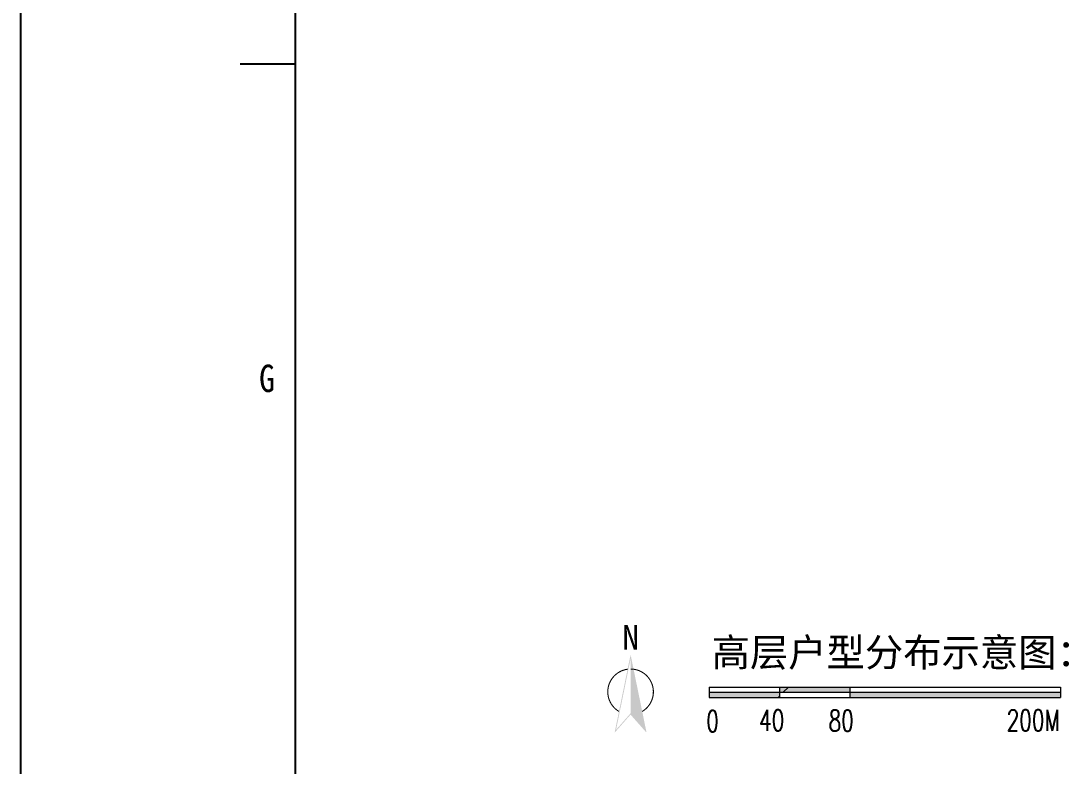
# Model space of a CAD drawing. Extents: x 217039 to 280039, y -2536 to 41961.
# Drawn here: x 217039 to 224201, y 10613 to 15704 of the extents above; entities that cross this region are included whole.
import ezdxf
from ezdxf.enums import TextEntityAlignment as Align

# ---------------------------------------------------------------- set-up
doc = ezdxf.new("R2010")
doc.units = 0
doc.header["$LTSCALE"] = 1000
doc.header["$MEASUREMENT"] = 0
doc.layers.add('7-环境', color=159, linetype='Continuous', lineweight=5)
doc.layers.add('图框', color=7, linetype='Continuous', lineweight=5)
doc.layers.add('PUB_TEXT', color=255, linetype='Continuous')
doc.layers.add('tk', color=253, linetype='Continuous')
doc.styles.add('DIM_FONT', font='SIMPLEX.shx', dxfattribs={"width": 0.8})
doc.styles.add('GHHXMJ_DIM', font='SimSun.ttf')
doc.styles.add('TKZ1', font='SIMHEI.TTF', dxfattribs={"width": 0.7})

# ---------------------------------------------------------------- blocks, each defined once
blk = doc.blocks.new('fasdf')
for p, q in [((342843.7, 689095.5), (342843.7, 733592.6)), ((344716.5, 732843.5), (344716.5, 689844.7)), ((344341.9, 707044.2), (344716.5, 707044.2))]:
    blk.add_line(p, q)
at = {"style": 'TKZ1', "width": 0.85}
blk.add_text('G', height=187.3, dxfattribs=at).set_placement((344525, 704894.2), align=Align.MIDDLE)

msp = doc.modelspace()

# ---------------------------------------------------------------- hatches: boundary and pattern name
at = {"layer": '7-环境', "linetype": 'ByBlock'}
h = msp.add_hatch(dxfattribs=at)
h.set_pattern_fill('ANSI31', color=256, scale=1200, style=0)
h.set_pattern_definition([(45, (-23870.4, 96369.5), (-1347.038, 1347.038), [])])
h.paths.add_polyline_path([(221742.8, 11116.9), (221742.8, 11080.9), (222222.8, 11080.9), (222222.8, 11116.9)])
h.paths.add_polyline_path([(222702.8, 11116.9), (222702.8, 11152.9), (222222.8, 11152.9), (222222.8, 11116.9)])
h.paths.add_polyline_path([(222702.8, 11116.9), (222702.8, 11080.9), (224142.8, 11080.9), (224142.8, 11116.9)])
at = {"layer": '图框'}
for points in [[(221204.7, 11345.3), (221204.7, 11374.5), (221095.5, 10840.8), (221204.7, 10964.6), (221204.7, 10973.5), (221105.6, 10861.1)], [(221207.4, 11361.7, 0.00244), (221204.7, 11361.7), (221204.7, 10964.4), (221310.2, 10845, 0.002695), (221312.9, 10846.2)]]:
    msp.add_hatch(color=256, dxfattribs=at).paths.add_polyline_path(points)
h = msp.add_hatch(color=256, dxfattribs=at)
h.paths.add_polyline_path([(222222.8, 11080.9), (222222.8, 11116.9), (221742.8, 11116.9), (221742.8, 11080.9)])
h.paths.add_polyline_path([(222702.8, 11116.9), (222702.8, 11152.9), (222222.8, 11152.9), (222222.8, 11116.9)])
h.paths.add_polyline_path([(224142.8, 11080.9), (224142.8, 11116.9), (222702.8, 11116.9), (222702.8, 11080.9)])

# ---------------------------------------------------------------- linework, layer by layer
for p, q in [((221742.8, 11152.9), (221742.8, 11080.9)), ((221742.8, 11152.9), (224142.8, 11152.9)), ((221742.8, 11116.9), (224142.8, 11116.9)), ((222222.8, 11152.9), (222222.8, 11080.9)), ((222702.8, 11152.9), (222702.8, 11080.9)), ((224142.8, 11152.9), (224142.8, 11080.9)), ((221742.8, 11080.9), (224142.8, 11080.9))]:
    msp.add_line(p, q, dxfattribs=at)
at = {"layer": '图框', "const_width": 7.32}
for points in [[(221184.3, 11274.8, 0.712076), (221125.3, 10986.2)], [(221284.2, 10986.2, 0.762759), (221204.7, 11276.1)]]:
    msp.add_lwpolyline(points, format="xyb", dxfattribs=at)

# ---------------------------------------------------------------- block references
at = {"layer": 'tk'}
msp.add_blockref('fasdf', (-125804.6, -691631.8), dxfattribs=at)

# ---------------------------------------------------------------- texts
at = {"layer": 'PUB_TEXT', "linetype": 'ByBlock', "style": 'GHHXMJ_DIM'}
msp.add_text('N', height=168, dxfattribs=at).set_placement((221148.9, 11408.4))
at = {"layer": 'PUB_TEXT', "style": 'GHHXMJ_DIM'}
msp.add_text('高层户型分布示意图：', height=192, dxfattribs=at).set_placement((223067.8, 11389.7), align=Align.MIDDLE_CENTER)
at = {"layer": '图框', "style": 'DIM_FONT', "width": 0.7}
for s, p in [('0', (221721.5, 10847.8)), ('40', (222082.2, 10852.8)), ('80', (222557.5, 10850.7)), ('200M', (223773.8, 10853.1))]:
    msp.add_text(s, height=144, dxfattribs=at).set_placement(p)

doc.saveas('drawing.dxf')
